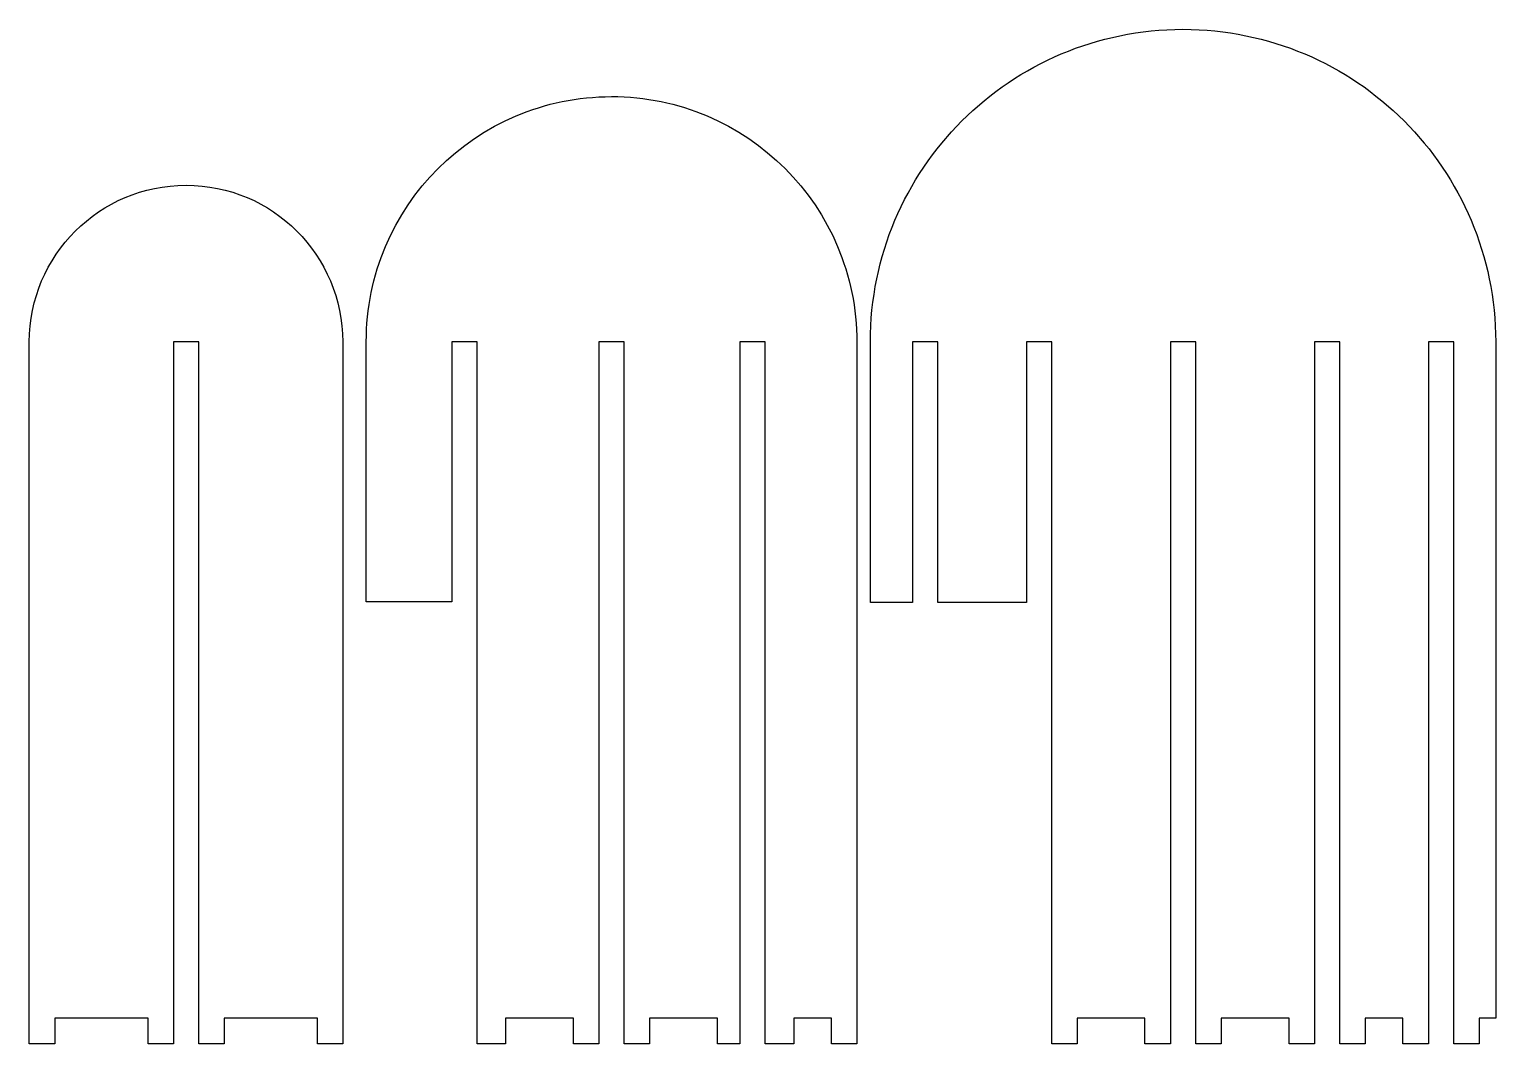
# Model space of a CAD drawing. Header units: millimetres. Extents: x 211 to 654, y 153 to 425.
# Drawn here: x 211.1 to 371.9, y 314.1 to 425.3 of the extents above; entities that cross this region are included whole.
import ezdxf

# ---------------------------------------------------------------- set-up
doc = ezdxf.new("R2010")
doc.units = ezdxf.units.MM
doc.layers.get('0').update_dxf_attribs({"linetype": 'CONTINUOUS', "true_color": 0xffffff})

msp = doc.modelspace()

# ---------------------------------------------------------------- linework, layer by layer
at = {"linetype": 'CONTINUOUS', "true_color": 0xffffff}
for points in [[(371.87, 390.99), (371.87, 390.94), (371.87, 390.78), (371.87, 390.52), (371.87, 390.16), (371.87, 389.7), (371.87, 389.16), (371.87, 388.52), (371.87, 387.81), (371.87, 387.01), (371.87, 386.13), (371.87, 385.17), (371.87, 384.15), (371.87, 383.06), (371.87, 381.9), (371.87, 380.68), (371.87, 379.41), (371.87, 378.08), (371.87, 376.7), (371.87, 375.27), (371.87, 373.8), (371.87, 372.28), (371.87, 370.73), (371.87, 367.54), (371.87, 364.23), (371.87, 360.84), (371.87, 357.4), (371.87, 353.93), (371.87, 350.45), (371.87, 347.01), (371.87, 343.62), (371.87, 340.31), (371.87, 337.12), (371.87, 335.57), (371.87, 334.05), (371.87, 332.58), (371.87, 331.15), (371.87, 329.77), (371.87, 328.44), (371.87, 327.17), (371.87, 325.95), (371.87, 324.79), (371.87, 323.7), (371.87, 322.68), (371.87, 321.72), (371.87, 320.84), (371.87, 320.04), (371.87, 319.33), (371.87, 318.69), (371.87, 318.15), (371.87, 317.69), (371.87, 317.33), (371.87, 317.07), (371.87, 316.91), (371.87, 316.86), (371.85, 316.86), (371.79, 316.86), (371.7, 316.86), (371.58, 316.86), (371.45, 316.86), (371.29, 316.86), (370.96, 316.86), (370.63, 316.86), (370.47, 316.86), (370.33, 316.86), (370.22, 316.86), (370.13, 316.86), (370.07, 316.86), (370.05, 316.86), (370.05, 316.85), (370.05, 316.83), (370.05, 316.74), (370.05, 316.6), (370.05, 316.42), (370.05, 316.21), (370.05, 315.98), (370.05, 315.73), (370.05, 315.47), (370.05, 315.21), (370.05, 314.96), (370.05, 314.72), (370.05, 314.51), (370.05, 314.34), (370.05, 314.2), (370.05, 314.11), (370.05, 314.09), (370.05, 314.08), (370.04, 314.08), (370.02, 314.08), (369.93, 314.08), (369.8, 314.08), (369.62, 314.08), (369.41, 314.08), (369.18, 314.08), (368.93, 314.08), (368.67, 314.08), (368.42, 314.08), (368.17, 314.08), (367.93, 314.08), (367.72, 314.08), (367.55, 314.08), (367.41, 314.08), (367.32, 314.08), (367.3, 314.08), (367.29, 314.08), (367.29, 314.13), (367.29, 314.3), (367.29, 314.57), (367.29, 314.94), (367.29, 315.41), (367.29, 315.98), (367.29, 316.64), (367.29, 317.38), (367.29, 318.21), (367.29, 319.13), (367.29, 320.11), (367.29, 321.18), (367.29, 322.31), (367.29, 323.51), (367.29, 324.77), (367.29, 326.1), (367.29, 327.48), (367.29, 328.91), (367.29, 330.39), (367.29, 331.92), (367.29, 333.49), (367.29, 335.1), (367.29, 338.41), (367.29, 341.85), (367.29, 345.36), (367.29, 348.93), (367.29, 352.54), (367.29, 356.14), (367.29, 359.71), (367.29, 363.22), (367.29, 366.66), (367.29, 369.97), (367.29, 371.58), (367.29, 373.15), (367.29, 374.68), (367.29, 376.16), (367.29, 377.59), (367.29, 378.97), (367.29, 380.3), (367.29, 381.56), (367.29, 382.76), (367.29, 383.89), (367.29, 384.96), (367.29, 385.94), (367.29, 386.86), (367.29, 387.69), (367.29, 388.43), (367.29, 389.09), (367.29, 389.66), (367.29, 390.13), (367.29, 390.5), (367.29, 390.77), (367.29, 390.94), (367.29, 390.99), (367.29, 390.99), (367.26, 390.99), (367.17, 390.99), (367.04, 390.99), (366.86, 390.99), (366.65, 390.99), (366.41, 390.99), (366.16, 390.99), (365.9, 390.99), (365.64, 390.99), (365.39, 390.99), (365.16, 390.99), (364.95, 390.99), (364.77, 390.99), (364.63, 390.99), (364.54, 390.99), (364.52, 390.99), (364.51, 390.99), (364.51, 390.94), (364.51, 390.77), (364.51, 390.5), (364.51, 390.13), (364.51, 389.66), (364.51, 389.09), (364.51, 388.43), (364.51, 387.69), (364.51, 386.86), (364.51, 385.94), (364.51, 384.96), (364.51, 383.89), (364.51, 382.76), (364.51, 381.56), (364.51, 380.3), (364.51, 378.97), (364.51, 377.59), (364.51, 376.16), (364.51, 374.68), (364.51, 373.15), (364.51, 371.58), (364.51, 369.97), (364.51, 366.66), (364.51, 363.22), (364.51, 359.71), (364.51, 356.14), (364.51, 352.54), (364.51, 348.93), (364.51, 345.36), (364.51, 341.85), (364.51, 338.41), (364.51, 335.1), (364.51, 333.49), (364.51, 331.92), (364.51, 330.39), (364.51, 328.91), (364.51, 327.48), (364.51, 326.1), (364.51, 324.77), (364.51, 323.51), (364.51, 322.31), (364.51, 321.18), (364.51, 320.11), (364.51, 319.13), (364.51, 318.21), (364.51, 317.38), (364.51, 316.64), (364.51, 315.98), (364.51, 315.41), (364.51, 314.94), (364.51, 314.57), (364.51, 314.3), (364.51, 314.13), (364.51, 314.08), (364.51, 314.08), (364.48, 314.08), (364.39, 314.08), (364.26, 314.08), (364.08, 314.08), (363.86, 314.08), (363.63, 314.08), (363.37, 314.08), (363.11, 314.08), (362.85, 314.08), (362.6, 314.08), (362.36, 314.08), (362.15, 314.08), (361.97, 314.08), (361.83, 314.08), (361.74, 314.08), (361.72, 314.08), (361.71, 314.08), (361.71, 314.09), (361.71, 314.11), (361.71, 314.2), (361.71, 314.34), (361.71, 314.51), (361.71, 314.72), (361.71, 314.96), (361.71, 315.21), (361.71, 315.47), (361.71, 315.73), (361.71, 315.98), (361.71, 316.21), (361.71, 316.42), (361.71, 316.6), (361.71, 316.74), (361.71, 316.83), (361.71, 316.85), (361.71, 316.86), (361.7, 316.86), (361.66, 316.86), (361.61, 316.86), (361.53, 316.86), (361.44, 316.86), (361.33, 316.86), (361.2, 316.86), (361.06, 316.86), (360.75, 316.86), (360.4, 316.86), (360.02, 316.86), (359.64, 316.86), (359.25, 316.86), (358.87, 316.86), (358.52, 316.86), (358.21, 316.86), (358.07, 316.86), (357.94, 316.86), (357.83, 316.86), (357.74, 316.86), (357.66, 316.86), (357.61, 316.86), (357.57, 316.86), (357.56, 316.86), (357.56, 316.85), (357.56, 316.83), (357.56, 316.74), (357.56, 316.6), (357.56, 316.42), (357.56, 316.21), (357.56, 315.98), (357.56, 315.73), (357.56, 315.47), (357.56, 315.21), (357.56, 314.96), (357.56, 314.72), (357.56, 314.51), (357.56, 314.34), (357.56, 314.2), (357.56, 314.11), (357.56, 314.09), (357.56, 314.08), (357.55, 314.08), (357.53, 314.08), (357.44, 314.08), (357.3, 314.08), (357.13, 314.08), (356.92, 314.08), (356.69, 314.08), (356.44, 314.08), (356.18, 314.08), (355.92, 314.08), (355.67, 314.08), (355.44, 314.08), (355.23, 314.08), (355.05, 314.08), (354.92, 314.08), (354.83, 314.08), (354.81, 314.08), (354.8, 314.08), (354.8, 314.13), (354.8, 314.3), (354.8, 314.57), (354.8, 314.94), (354.8, 315.41), (354.8, 315.98), (354.8, 316.64), (354.8, 317.38), (354.8, 318.21), (354.8, 319.13), (354.8, 320.11), (354.8, 321.18), (354.8, 322.31), (354.8, 323.51), (354.8, 324.77), (354.8, 326.1), (354.8, 327.48), (354.8, 328.91), (354.8, 330.39), (354.8, 331.92), (354.8, 333.49), (354.8, 335.1), (354.8, 338.41), (354.8, 341.85), (354.8, 345.36), (354.8, 348.93), (354.8, 352.54), (354.8, 356.14), (354.8, 359.71), (354.8, 363.22), (354.8, 366.66), (354.8, 369.97), (354.8, 371.58), (354.8, 373.15), (354.8, 374.68), (354.8, 376.16), (354.8, 377.59), (354.8, 378.97), (354.8, 380.3), (354.8, 381.56), (354.8, 382.76), (354.8, 383.89), (354.8, 384.96), (354.8, 385.94), (354.8, 386.86), (354.8, 387.69), (354.8, 388.43), (354.8, 389.09), (354.8, 389.66), (354.8, 390.13), (354.8, 390.5), (354.8, 390.77), (354.8, 390.94), (354.8, 390.99), (354.79, 390.99), (354.77, 390.99), (354.68, 390.99), (354.54, 390.99), (354.36, 390.99), (354.15, 390.99), (353.92, 390.99), (353.67, 390.99), (353.41, 390.99), (353.15, 390.99), (352.9, 390.99), (352.66, 390.99), (352.45, 390.99), (352.28, 390.99), (352.14, 390.99), (352.05, 390.99), (352.03, 390.99), (352.02, 390.99), (352.02, 390.94), (352.02, 390.77), (352.02, 390.5), (352.02, 390.13), (352.02, 389.66), (352.02, 389.09), (352.02, 388.43), (352.02, 387.69), (352.02, 386.86), (352.02, 385.94), (352.02, 384.96), (352.02, 383.89), (352.02, 382.76), (352.02, 381.56), (352.02, 380.3), (352.02, 378.97), (352.02, 377.59), (352.02, 376.16), (352.02, 374.68), (352.02, 373.15), (352.02, 371.58), (352.02, 369.97), (352.02, 366.66), (352.02, 363.22), (352.02, 359.71), (352.02, 356.14), (352.02, 352.54), (352.02, 348.93), (352.02, 345.36), (352.02, 341.85), (352.02, 338.41), (352.02, 335.1), (352.02, 333.49), (352.02, 331.92), (352.02, 330.39), (352.02, 328.91), (352.02, 327.48), (352.02, 326.1), (352.02, 324.77), (352.02, 323.51), (352.02, 322.31), (352.02, 321.18), (352.02, 320.11), (352.02, 319.13), (352.02, 318.21), (352.02, 317.38), (352.02, 316.64), (352.02, 315.98), (352.02, 315.41), (352.02, 314.94), (352.02, 314.57), (352.02, 314.3), (352.02, 314.13), (352.02, 314.08), (352.01, 314.08), (351.99, 314.08), (351.9, 314.08), (351.76, 314.08), (351.58, 314.08), (351.37, 314.08), (351.13, 314.08), (350.88, 314.08), (350.62, 314.08), (350.36, 314.08), (350.1, 314.08), (349.87, 314.08), (349.66, 314.08), (349.48, 314.08), (349.34, 314.08), (349.25, 314.08), (349.23, 314.08), (349.22, 314.08), (349.22, 314.09), (349.22, 314.11), (349.22, 314.2), (349.22, 314.34), (349.22, 314.51), (349.22, 314.72), (349.22, 314.96), (349.22, 315.21), (349.22, 315.47), (349.22, 315.73), (349.22, 315.98), (349.22, 316.21), (349.22, 316.42), (349.22, 316.6), (349.22, 316.74), (349.22, 316.83), (349.22, 316.85), (349.22, 316.86), (349.2, 316.86), (349.14, 316.86), (349.03, 316.86), (348.9, 316.86), (348.73, 316.86), (348.53, 316.86), (348.31, 316.86), (348.05, 316.86), (347.78, 316.86), (347.49, 316.86), (347.18, 316.86), (346.86, 316.86), (346.19, 316.86), (345.49, 316.86), (344.8, 316.86), (344.13, 316.86), (343.8, 316.86), (343.5, 316.86), (343.21, 316.86), (342.93, 316.86), (342.68, 316.86), (342.46, 316.86), (342.26, 316.86), (342.09, 316.86), (341.95, 316.86), (341.85, 316.86), (341.79, 316.86), (341.77, 316.86), (341.77, 316.85), (341.77, 316.83), (341.77, 316.74), (341.77, 316.6), (341.77, 316.42), (341.77, 316.21), (341.77, 315.98), (341.77, 315.73), (341.77, 315.47), (341.77, 315.21), (341.77, 314.96), (341.77, 314.72), (341.77, 314.51), (341.77, 314.34), (341.77, 314.2), (341.77, 314.11), (341.77, 314.09), (341.77, 314.08), (341.76, 314.08), (341.74, 314.08), (341.65, 314.08), (341.51, 314.08), (341.33, 314.08), (341.12, 314.08), (340.89, 314.08), (340.64, 314.08), (340.38, 314.08), (340.12, 314.08), (339.87, 314.08), (339.63, 314.08), (339.42, 314.08), (339.25, 314.08), (339.11, 314.08), (339.02, 314.08), (339, 314.08), (338.99, 314.08), (338.99, 314.09), (338.99, 314.13), (338.99, 314.2), (338.99, 314.28), (338.99, 314.39), (338.99, 314.52), (338.99, 314.66), (338.99, 314.82), (338.99, 315.18), (338.99, 315.58), (338.99, 316.01), (338.99, 316.45), (338.99, 316.89), (338.99, 317.32), (338.99, 317.72), (338.99, 318.08), (338.99, 318.24), (338.99, 318.38), (338.99, 318.51), (338.99, 318.62), (338.99, 318.7), (338.99, 318.77), (338.99, 318.81), (338.99, 318.82), (338.99, 318.87), (338.99, 319.03), (338.99, 319.28), (338.99, 319.63), (338.99, 320.07), (338.99, 320.61), (338.99, 321.22), (338.99, 321.92), (338.99, 322.7), (338.99, 323.56), (338.99, 324.48), (338.99, 325.48), (338.99, 326.54), (338.99, 327.67), (338.99, 328.86), (338.99, 330.1), (338.99, 331.39), (338.99, 332.74), (338.99, 334.13), (338.99, 335.56), (338.99, 338.54), (338.99, 341.66), (338.99, 344.88), (338.99, 348.18), (338.99, 351.53), (338.99, 354.91), (338.99, 358.28), (338.99, 361.64), (338.99, 364.94), (338.99, 368.16), (338.99, 371.27), (338.99, 374.25), (338.99, 375.69), (338.99, 377.08), (338.99, 378.42), (338.99, 379.71), (338.99, 380.96), (338.99, 382.14), (338.99, 383.27), (338.99, 384.33), (338.99, 385.33), (338.99, 386.26), (338.99, 387.11), (338.99, 387.89), (338.99, 388.59), (338.99, 389.21), (338.99, 389.74), (338.99, 390.18), (338.99, 390.53), (338.99, 390.78), (338.99, 390.94), (338.99, 390.99), (338.98, 390.99), (338.96, 390.99), (338.87, 390.99), (338.73, 390.99), (338.55, 390.99), (338.34, 390.99), (338.11, 390.99), (337.86, 390.99), (337.6, 390.99), (337.34, 390.99), (337.09, 390.99), (336.85, 390.99), (336.64, 390.99), (336.47, 390.99), (336.33, 390.99), (336.24, 390.99), (336.22, 390.99), (336.21, 390.99), (336.21, 390.94), (336.21, 390.78), (336.21, 390.53), (336.21, 390.18), (336.21, 389.74), (336.21, 389.21), (336.21, 388.59), (336.21, 387.89), (336.21, 387.11), (336.21, 386.26), (336.21, 385.33), (336.21, 384.33), (336.21, 383.27), (336.21, 382.14), (336.21, 380.96), (336.21, 379.71), (336.21, 378.42), (336.21, 377.08), (336.21, 375.69), (336.21, 374.25), (336.21, 371.27), (336.21, 368.16), (336.21, 364.94), (336.21, 361.64), (336.21, 358.28), (336.21, 354.91), (336.21, 351.53), (336.21, 348.18), (336.21, 344.88), (336.21, 341.66), (336.21, 338.54), (336.21, 335.56), (336.21, 334.13), (336.21, 332.74), (336.21, 331.39), (336.21, 330.1), (336.21, 328.86), (336.21, 327.67), (336.21, 326.54), (336.21, 325.48), (336.21, 324.48), (336.21, 323.56), (336.21, 322.7), (336.21, 321.92), (336.21, 321.22), (336.21, 320.61), (336.21, 320.07), (336.21, 319.63), (336.21, 319.28), (336.21, 319.03), (336.21, 318.87), (336.21, 318.82), (336.21, 318.81), (336.21, 318.77), (336.21, 318.7), (336.21, 318.62), (336.21, 318.51), (336.21, 318.38), (336.21, 318.24), (336.21, 318.08), (336.21, 317.72), (336.21, 317.32), (336.21, 316.89), (336.21, 316.45), (336.21, 316.01), (336.21, 315.58), (336.21, 315.18), (336.21, 314.82), (336.21, 314.66), (336.21, 314.52), (336.21, 314.39), (336.21, 314.28), (336.21, 314.2), (336.21, 314.13), (336.21, 314.09), (336.21, 314.08), (336.2, 314.08), (336.18, 314.08), (336.09, 314.08), (335.95, 314.08), (335.77, 314.08), (335.56, 314.08), (335.33, 314.08), (335.08, 314.08), (334.82, 314.08), (334.56, 314.08), (334.31, 314.08), (334.07, 314.08), (333.86, 314.08), (333.69, 314.08), (333.55, 314.08), (333.46, 314.08), (333.44, 314.08), (333.43, 314.08), (333.43, 314.09), (333.43, 314.11), (333.43, 314.2), (333.43, 314.34), (333.43, 314.51), (333.43, 314.72), (333.43, 314.96), (333.43, 315.21), (333.43, 315.47), (333.43, 315.73), (333.43, 315.98), (333.43, 316.21), (333.43, 316.42), (333.43, 316.6), (333.43, 316.74), (333.43, 316.83), (333.43, 316.85), (333.43, 316.86), (333.41, 316.86), (333.35, 316.86), (333.24, 316.86), (333.11, 316.86), (332.94, 316.86), (332.74, 316.86), (332.52, 316.86), (332.27, 316.86), (331.99, 316.86), (331.7, 316.86), (331.39, 316.86), (331.07, 316.86), (330.4, 316.86), (329.7, 316.86), (329.01, 316.86), (328.34, 316.86), (328.02, 316.86), (327.71, 316.86), (327.42, 316.86), (327.14, 316.86), (326.89, 316.86), (326.67, 316.86), (326.47, 316.86), (326.3, 316.86), (326.17, 316.86), (326.06, 316.86), (326, 316.86), (325.98, 316.86), (325.98, 316.85), (325.98, 316.83), (325.98, 316.74), (325.98, 316.6), (325.98, 316.42), (325.98, 316.21), (325.98, 315.98), (325.98, 315.73), (325.98, 315.47), (325.98, 315.21), (325.98, 314.96), (325.98, 314.72), (325.98, 314.51), (325.98, 314.34), (325.98, 314.2), (325.98, 314.11), (325.98, 314.09), (325.98, 314.08), (325.97, 314.08), (325.95, 314.08), (325.86, 314.08), (325.73, 314.08), (325.55, 314.08), (325.34, 314.08), (325.11, 314.08), (324.86, 314.08), (324.6, 314.08), (324.34, 314.08), (324.09, 314.08), (323.86, 314.08), (323.65, 314.08), (323.48, 314.08), (323.34, 314.08), (323.25, 314.08), (323.23, 314.08), (323.22, 314.08), (323.22, 314.13), (323.22, 314.3), (323.22, 314.57), (323.22, 314.94), (323.22, 315.41), (323.22, 315.98), (323.22, 316.64), (323.22, 317.38), (323.22, 318.21), (323.22, 319.13), (323.22, 320.11), (323.22, 321.18), (323.22, 322.31), (323.22, 323.51), (323.22, 324.77), (323.22, 326.1), (323.22, 327.48), (323.22, 328.91), (323.22, 330.39), (323.22, 331.92), (323.22, 333.49), (323.22, 335.1), (323.22, 338.41), (323.22, 341.85), (323.22, 345.36), (323.22, 348.93), (323.22, 352.54), (323.22, 356.14), (323.22, 359.71), (323.22, 363.22), (323.22, 366.66), (323.22, 369.97), (323.22, 371.58), (323.22, 373.15), (323.22, 374.68), (323.22, 376.16), (323.22, 377.59), (323.22, 378.97), (323.22, 380.3), (323.22, 381.56), (323.22, 382.76), (323.22, 383.89), (323.22, 384.96), (323.22, 385.94), (323.22, 386.86), (323.22, 387.69), (323.22, 388.43), (323.22, 389.09), (323.22, 389.66), (323.22, 390.13), (323.22, 390.5), (323.22, 390.77), (323.22, 390.94), (323.22, 390.99), (323.21, 390.99), (323.19, 390.99), (323.1, 390.99), (322.96, 390.99), (322.79, 390.99), (322.58, 390.99), (322.34, 390.99), (322.09, 390.99), (321.83, 390.99), (321.57, 390.99), (321.32, 390.99), (321.09, 390.99), (320.88, 390.99), (320.7, 390.99), (320.56, 390.99), (320.47, 390.99), (320.45, 390.99), (320.44, 390.99), (320.44, 390.97), (320.44, 390.91), (320.44, 390.81), (320.44, 390.67), (320.44, 390.5), (320.44, 390.29), (320.44, 390.04), (320.44, 389.77), (320.44, 389.46), (320.44, 389.12), (320.44, 388.75), (320.44, 388.36), (320.44, 387.94), (320.44, 387.49), (320.44, 387.02), (320.44, 386.53), (320.44, 386.02), (320.44, 385.49), (320.44, 384.94), (320.44, 384.37), (320.44, 383.79), (320.44, 383.19), (320.44, 381.96), (320.44, 380.69), (320.44, 379.38), (320.44, 378.06), (320.44, 376.72), (320.44, 375.39), (320.44, 374.06), (320.44, 372.75), (320.44, 371.48), (320.44, 370.25), (320.44, 369.65), (320.44, 369.07), (320.44, 368.5), (320.44, 367.95), (320.44, 367.42), (320.44, 366.91), (320.44, 366.42), (320.44, 365.95), (320.44, 365.5), (320.44, 365.08), (320.44, 364.69), (320.44, 364.32), (320.44, 363.98), (320.44, 363.67), (320.44, 363.4), (320.44, 363.15), (320.44, 362.94), (320.44, 362.77), (320.44, 362.63), (320.44, 362.53), (320.44, 362.47), (320.44, 362.45), (320.41, 362.45), (320.33, 362.45), (320.2, 362.45), (320.02, 362.45), (319.8, 362.45), (319.54, 362.45), (319.25, 362.45), (318.92, 362.45), (318.57, 362.45), (318.19, 362.45), (317.79, 362.45), (317.37, 362.45), (316.49, 362.45), (315.58, 362.45), (314.68, 362.45), (313.8, 362.45), (313.38, 362.45), (312.98, 362.45), (312.6, 362.45), (312.24, 362.45), (311.92, 362.45), (311.62, 362.45), (311.36, 362.45), (311.14, 362.45), (310.97, 362.45), (310.84, 362.45), (310.75, 362.45), (310.73, 362.45), (310.73, 362.47), (310.73, 362.54), (310.73, 362.64), (310.73, 362.77), (310.73, 362.95), (310.73, 363.16), (310.73, 363.4), (310.73, 363.68), (310.73, 363.99), (310.73, 364.33), (310.73, 364.69), (310.73, 365.09), (310.73, 365.51), (310.73, 365.95), (310.73, 366.42), (310.73, 366.91), (310.73, 367.42), (310.73, 367.96), (310.73, 368.51), (310.73, 369.07), (310.73, 369.65), (310.73, 370.25), (310.73, 371.48), (310.73, 372.76), (310.73, 374.06), (310.73, 375.39), (310.73, 376.72), (310.73, 378.06), (310.73, 379.38), (310.73, 380.69), (310.73, 381.96), (310.73, 383.19), (310.73, 383.79), (310.73, 384.37), (310.73, 384.94), (310.73, 385.49), (310.73, 386.02), (310.73, 386.53), (310.73, 387.02), (310.73, 387.49), (310.73, 387.93), (310.73, 388.35), (310.73, 388.75), (310.73, 389.12), (310.73, 389.45), (310.73, 389.76), (310.73, 390.04), (310.73, 390.28), (310.73, 390.49), (310.73, 390.67), (310.73, 390.8), (310.73, 390.9), (310.73, 390.97), (310.73, 390.99), (310.72, 390.99), (310.7, 390.99), (310.61, 390.99), (310.47, 390.99), (310.29, 390.99), (310.08, 390.99), (309.85, 390.99), (309.6, 390.99), (309.34, 390.99), (309.08, 390.99), (308.83, 390.99), (308.59, 390.99), (308.38, 390.99), (308.2, 390.99), (308.07, 390.99), (307.98, 390.99), (307.95, 390.99), (307.95, 390.99), (307.95, 390.97), (307.95, 390.91), (307.95, 390.81), (307.95, 390.67), (307.95, 390.5), (307.95, 390.29), (307.95, 390.04), (307.95, 389.77), (307.95, 389.46), (307.95, 389.12), (307.95, 388.75), (307.95, 388.36), (307.95, 387.94), (307.95, 387.49), (307.95, 387.02), (307.95, 386.53), (307.95, 386.02), (307.95, 385.49), (307.95, 384.94), (307.95, 384.37), (307.95, 383.79), (307.95, 383.19), (307.95, 381.96), (307.95, 380.69), (307.95, 379.38), (307.95, 378.06), (307.95, 376.72), (307.95, 375.39), (307.95, 374.06), (307.95, 372.75), (307.95, 371.48), (307.95, 370.25), (307.95, 369.65), (307.95, 369.07), (307.95, 368.5), (307.95, 367.95), (307.95, 367.42), (307.95, 366.91), (307.95, 366.42), (307.95, 365.95), (307.95, 365.5), (307.95, 365.08), (307.95, 364.69), (307.95, 364.32), (307.95, 363.98), (307.95, 363.67), (307.95, 363.4), (307.95, 363.15), (307.95, 362.94), (307.95, 362.77), (307.95, 362.63), (307.95, 362.53), (307.95, 362.47), (307.95, 362.45), (307.93, 362.45), (307.89, 362.45), (307.83, 362.45), (307.75, 362.45), (307.64, 362.45), (307.52, 362.45), (307.38, 362.45), (307.23, 362.45), (306.88, 362.45), (306.49, 362.45), (306.07, 362.45), (305.64, 362.45), (305.21, 362.45), (304.79, 362.45), (304.4, 362.45), (304.05, 362.45), (303.9, 362.45), (303.76, 362.45), (303.64, 362.45), (303.53, 362.45), (303.45, 362.45), (303.39, 362.45), (303.35, 362.45), (303.33, 362.45), (303.33, 362.47), (303.33, 362.54), (303.33, 362.64), (303.33, 362.77), (303.33, 362.95), (303.33, 363.16), (303.33, 363.4), (303.33, 363.68), (303.33, 363.99), (303.33, 364.33), (303.33, 364.69), (303.33, 365.09), (303.33, 365.51), (303.33, 365.95), (303.33, 366.42), (303.33, 366.91), (303.33, 367.42), (303.33, 367.96), (303.33, 368.51), (303.33, 369.07), (303.33, 369.65), (303.33, 370.25), (303.33, 371.48), (303.33, 372.76), (303.33, 374.06), (303.33, 375.39), (303.33, 376.72), (303.33, 378.06), (303.33, 379.38), (303.33, 380.69), (303.33, 381.96), (303.33, 383.19), (303.33, 383.79), (303.33, 384.37), (303.33, 384.94), (303.33, 385.49), (303.33, 386.02), (303.33, 386.53), (303.33, 387.02), (303.33, 387.49), (303.33, 387.93), (303.33, 388.35), (303.33, 388.75), (303.33, 389.12), (303.33, 389.45), (303.33, 389.76), (303.33, 390.04), (303.33, 390.28), (303.33, 390.49), (303.33, 390.67), (303.33, 390.8), (303.33, 390.9), (303.33, 390.97), (303.33, 390.99), (303.34, 391.88), (303.38, 392.75), (303.43, 393.63), (303.51, 394.49), (303.61, 395.36), (303.73, 396.21), (303.87, 397.06), (304.03, 397.9), (304.21, 398.73), (304.41, 399.56), (304.63, 400.37), (304.87, 401.18), (305.13, 401.98), (305.41, 402.77), (305.71, 403.56), (306.03, 404.33), (306.36, 405.09), (306.71, 405.85), (307.08, 406.59), (307.47, 407.32), (307.87, 408.05), (308.29, 408.76), (308.73, 409.46), (309.19, 410.15), (309.65, 410.83), (310.14, 411.49), (310.64, 412.15), (311.16, 412.79), (312.23, 414.03), (313.37, 415.22), (314.56, 416.36), (315.8, 417.43), (316.44, 417.95), (317.1, 418.45), (317.76, 418.94), (318.44, 419.41), (319.13, 419.86), (319.83, 420.3), (320.54, 420.72), (321.26, 421.12), (322, 421.51), (322.74, 421.88), (323.5, 422.23), (324.26, 422.57), (325.03, 422.88), (325.81, 423.18), (326.61, 423.46), (327.41, 423.72), (328.22, 423.96), (329.03, 424.18), (329.86, 424.38), (330.69, 424.56), (331.53, 424.72), (332.38, 424.86), (333.23, 424.98), (334.09, 425.08), (334.96, 425.16), (335.83, 425.21), (336.71, 425.25), (337.59, 425.26), (338.48, 425.25), (339.36, 425.21), (340.24, 425.16), (341.1, 425.08), (341.96, 424.98), (342.82, 424.86), (343.66, 424.72), (344.5, 424.56), (345.34, 424.38), (346.16, 424.18), (346.98, 423.96), (347.79, 423.72), (348.59, 423.46), (349.38, 423.18), (350.16, 422.88), (350.94, 422.57), (351.7, 422.23), (352.45, 421.88), (353.2, 421.51), (353.93, 421.12), (354.66, 420.72), (355.37, 420.3), (356.07, 419.86), (356.76, 419.41), (357.44, 418.94), (358.1, 418.45), (358.75, 417.95), (359.4, 417.43), (360.64, 416.36), (361.83, 415.22), (362.96, 414.03), (364.04, 412.79), (364.56, 412.15), (365.06, 411.49), (365.54, 410.83), (366.01, 410.15), (366.47, 409.46), (366.91, 408.76), (367.33, 408.05), (367.73, 407.33), (368.12, 406.59), (368.49, 405.85), (368.84, 405.09), (369.17, 404.33), (369.49, 403.56), (369.79, 402.77), (370.07, 401.98), (370.33, 401.18), (370.57, 400.37), (370.79, 399.56), (370.99, 398.73), (371.17, 397.9), (371.33, 397.06), (371.47, 396.21), (371.59, 395.36), (371.69, 394.49), (371.77, 393.63), (371.82, 392.75), (371.86, 391.88), (371.87, 390.99)], [(301.86, 390.99), (301.86, 390.94), (301.86, 390.78), (301.86, 390.52), (301.86, 390.16), (301.86, 389.71), (301.86, 389.16), (301.86, 388.53), (301.86, 387.81), (301.86, 387.01), (301.86, 386.13), (301.86, 385.18), (301.86, 384.15), (301.86, 383.06), (301.86, 381.9), (301.86, 380.69), (301.86, 379.41), (301.86, 378.08), (301.86, 376.7), (301.86, 375.27), (301.86, 373.8), (301.86, 372.29), (301.86, 370.74), (301.86, 367.54), (301.86, 364.23), (301.86, 360.84), (301.86, 357.4), (301.86, 353.93), (301.86, 350.46), (301.86, 347.01), (301.86, 343.62), (301.86, 340.32), (301.86, 337.12), (301.86, 335.57), (301.86, 334.05), (301.86, 332.58), (301.86, 331.15), (301.86, 329.77), (301.86, 328.44), (301.86, 327.17), (301.86, 325.95), (301.86, 324.79), (301.86, 323.7), (301.86, 322.68), (301.86, 321.72), (301.86, 320.84), (301.86, 320.04), (301.86, 319.33), (301.86, 318.69), (301.86, 318.15), (301.86, 317.69), (301.86, 317.33), (301.86, 317.07), (301.86, 316.91), (301.86, 316.86), (301.86, 316.85), (301.86, 316.83), (301.86, 316.74), (301.86, 316.6), (301.86, 316.42), (301.86, 316.21), (301.86, 315.98), (301.86, 315.73), (301.86, 315.47), (301.86, 315.21), (301.86, 314.96), (301.86, 314.72), (301.86, 314.51), (301.86, 314.34), (301.86, 314.2), (301.86, 314.11), (301.86, 314.09), (301.86, 314.08), (301.85, 314.08), (301.83, 314.08), (301.74, 314.08), (301.6, 314.08), (301.43, 314.08), (301.22, 314.08), (300.98, 314.08), (300.73, 314.08), (300.47, 314.08), (300.21, 314.08), (299.96, 314.08), (299.73, 314.08), (299.52, 314.08), (299.34, 314.08), (299.2, 314.08), (299.11, 314.08), (299.09, 314.08), (299.08, 314.08), (299.08, 314.09), (299.08, 314.11), (299.08, 314.2), (299.08, 314.34), (299.08, 314.51), (299.08, 314.72), (299.08, 314.96), (299.08, 315.21), (299.08, 315.47), (299.08, 315.73), (299.08, 315.98), (299.08, 316.21), (299.08, 316.42), (299.08, 316.6), (299.08, 316.74), (299.08, 316.83), (299.08, 316.85), (299.08, 316.86), (299.07, 316.86), (299.03, 316.86), (298.98, 316.86), (298.9, 316.86), (298.81, 316.86), (298.7, 316.86), (298.57, 316.86), (298.43, 316.86), (298.12, 316.86), (297.77, 316.86), (297.39, 316.86), (297.01, 316.86), (296.62, 316.86), (296.24, 316.86), (295.89, 316.86), (295.58, 316.86), (295.44, 316.86), (295.31, 316.86), (295.2, 316.86), (295.11, 316.86), (295.03, 316.86), (294.98, 316.86), (294.94, 316.86), (294.93, 316.86), (294.93, 316.85), (294.93, 316.83), (294.93, 316.74), (294.93, 316.6), (294.93, 316.42), (294.93, 316.21), (294.93, 315.98), (294.93, 315.73), (294.93, 315.47), (294.93, 315.21), (294.93, 314.96), (294.93, 314.72), (294.93, 314.51), (294.93, 314.34), (294.93, 314.2), (294.93, 314.11), (294.93, 314.09), (294.93, 314.08), (294.92, 314.08), (294.89, 314.08), (294.85, 314.08), (294.79, 314.08), (294.64, 314.08), (294.44, 314.08), (294.21, 314.08), (293.94, 314.08), (293.66, 314.08), (293.37, 314.08), (293.08, 314.08), (292.8, 314.08), (292.54, 314.08), (292.3, 314.08), (292.1, 314.08), (291.95, 314.08), (291.89, 314.08), (291.85, 314.08), (291.82, 314.08), (291.81, 314.08), (291.81, 314.13), (291.81, 314.3), (291.81, 314.57), (291.81, 314.94), (291.81, 315.41), (291.81, 315.98), (291.81, 316.64), (291.81, 317.38), (291.81, 318.21), (291.81, 319.13), (291.81, 320.11), (291.81, 321.18), (291.81, 322.31), (291.81, 323.51), (291.81, 324.77), (291.81, 326.1), (291.81, 327.48), (291.81, 328.91), (291.81, 330.39), (291.81, 331.92), (291.81, 333.49), (291.81, 335.1), (291.81, 338.41), (291.81, 341.85), (291.81, 345.36), (291.81, 348.93), (291.81, 352.54), (291.81, 356.14), (291.81, 359.71), (291.81, 363.22), (291.81, 366.66), (291.81, 369.97), (291.81, 371.58), (291.81, 373.15), (291.81, 374.68), (291.81, 376.16), (291.81, 377.59), (291.81, 378.97), (291.81, 380.3), (291.81, 381.56), (291.81, 382.76), (291.81, 383.89), (291.81, 384.96), (291.81, 385.94), (291.81, 386.86), (291.81, 387.69), (291.81, 388.43), (291.81, 389.09), (291.81, 389.66), (291.81, 390.13), (291.81, 390.5), (291.81, 390.77), (291.81, 390.94), (291.81, 390.99), (291.81, 390.99), (291.78, 390.99), (291.69, 390.99), (291.56, 390.99), (291.38, 390.99), (291.17, 390.99), (290.93, 390.99), (290.68, 390.99), (290.42, 390.99), (290.16, 390.99), (289.91, 390.99), (289.68, 390.99), (289.47, 390.99), (289.29, 390.99), (289.15, 390.99), (289.06, 390.99), (289.04, 390.99), (289.03, 390.99), (289.03, 390.94), (289.03, 390.77), (289.03, 390.5), (289.03, 390.13), (289.03, 389.66), (289.03, 389.09), (289.03, 388.43), (289.03, 387.69), (289.03, 386.86), (289.03, 385.94), (289.03, 384.96), (289.03, 383.89), (289.03, 382.76), (289.03, 381.56), (289.03, 380.3), (289.03, 378.97), (289.03, 377.59), (289.03, 376.16), (289.03, 374.68), (289.03, 373.15), (289.03, 371.58), (289.03, 369.97), (289.03, 366.66), (289.03, 363.22), (289.03, 359.71), (289.03, 356.14), (289.03, 352.54), (289.03, 348.93), (289.03, 345.36), (289.03, 341.85), (289.03, 338.41), (289.03, 335.1), (289.03, 333.49), (289.03, 331.92), (289.03, 330.39), (289.03, 328.91), (289.03, 327.48), (289.03, 326.1), (289.03, 324.77), (289.03, 323.51), (289.03, 322.31), (289.03, 321.18), (289.03, 320.11), (289.03, 319.13), (289.03, 318.21), (289.03, 317.38), (289.03, 316.64), (289.03, 315.98), (289.03, 315.41), (289.03, 314.94), (289.03, 314.57), (289.03, 314.3), (289.03, 314.13), (289.03, 314.08), (289.01, 314.08), (288.93, 314.08), (288.81, 314.08), (288.65, 314.08), (288.47, 314.08), (288.26, 314.08), (287.81, 314.08), (287.36, 314.08), (287.16, 314.08), (286.97, 314.08), (286.81, 314.08), (286.69, 314.08), (286.62, 314.08), (286.59, 314.08), (286.59, 314.09), (286.59, 314.11), (286.59, 314.2), (286.59, 314.34), (286.59, 314.51), (286.59, 314.72), (286.59, 314.96), (286.59, 315.21), (286.59, 315.47), (286.59, 315.73), (286.59, 315.98), (286.59, 316.21), (286.59, 316.42), (286.59, 316.6), (286.59, 316.74), (286.59, 316.83), (286.59, 316.85), (286.59, 316.86), (286.57, 316.86), (286.51, 316.86), (286.4, 316.86), (286.27, 316.86), (286.1, 316.86), (285.9, 316.86), (285.68, 316.86), (285.42, 316.86), (285.15, 316.86), (284.86, 316.86), (284.55, 316.86), (284.23, 316.86), (283.56, 316.86), (282.86, 316.86), (282.17, 316.86), (281.5, 316.86), (281.17, 316.86), (280.87, 316.86), (280.58, 316.86), (280.3, 316.86), (280.05, 316.86), (279.83, 316.86), (279.63, 316.86), (279.46, 316.86), (279.32, 316.86), (279.22, 316.86), (279.16, 316.86), (279.14, 316.86), (279.14, 316.85), (279.14, 316.83), (279.14, 316.74), (279.14, 316.6), (279.14, 316.42), (279.14, 316.21), (279.14, 315.98), (279.14, 315.73), (279.14, 315.47), (279.14, 315.21), (279.14, 314.96), (279.14, 314.72), (279.14, 314.51), (279.14, 314.34), (279.14, 314.2), (279.14, 314.11), (279.14, 314.09), (279.14, 314.08), (279.13, 314.08), (279.11, 314.08), (279.02, 314.08), (278.88, 314.08), (278.7, 314.08), (278.49, 314.08), (278.26, 314.08), (278.01, 314.08), (277.75, 314.08), (277.49, 314.08), (277.24, 314.08), (277, 314.08), (276.79, 314.08), (276.62, 314.08), (276.48, 314.08), (276.39, 314.08), (276.37, 314.08), (276.36, 314.08), (276.36, 314.09), (276.36, 314.11), (276.36, 314.2), (276.36, 314.34), (276.36, 314.51), (276.36, 314.72), (276.36, 314.96), (276.36, 315.21), (276.36, 315.47), (276.36, 315.73), (276.36, 315.98), (276.36, 316.21), (276.36, 316.42), (276.36, 316.6), (276.36, 316.74), (276.36, 316.83), (276.36, 316.85), (276.36, 316.86), (276.36, 316.91), (276.36, 317.07), (276.36, 317.33), (276.36, 317.69), (276.36, 318.15), (276.36, 318.69), (276.36, 319.33), (276.36, 320.04), (276.36, 320.84), (276.36, 321.72), (276.36, 322.68), (276.36, 323.7), (276.36, 324.79), (276.36, 325.95), (276.36, 327.17), (276.36, 328.44), (276.36, 329.77), (276.36, 331.15), (276.36, 332.58), (276.36, 334.05), (276.36, 335.57), (276.36, 337.12), (276.36, 340.32), (276.36, 343.62), (276.36, 347.01), (276.36, 350.46), (276.36, 353.93), (276.36, 357.4), (276.36, 360.84), (276.36, 364.23), (276.36, 367.54), (276.36, 370.74), (276.36, 372.29), (276.36, 373.8), (276.36, 375.27), (276.36, 376.7), (276.36, 378.08), (276.36, 379.41), (276.36, 380.69), (276.36, 381.9), (276.36, 383.06), (276.36, 384.15), (276.36, 385.18), (276.36, 386.13), (276.36, 387.01), (276.36, 387.81), (276.36, 388.53), (276.36, 389.16), (276.36, 389.71), (276.36, 390.16), (276.36, 390.52), (276.36, 390.78), (276.36, 390.94), (276.36, 390.99), (276.35, 390.99), (276.33, 390.99), (276.24, 390.99), (276.1, 390.99), (275.92, 390.99), (275.71, 390.99), (275.48, 390.99), (275.23, 390.99), (274.97, 390.99), (274.71, 390.99), (274.46, 390.99), (274.22, 390.99), (274.01, 390.99), (273.84, 390.99), (273.7, 390.99), (273.61, 390.99), (273.59, 390.99), (273.58, 390.99), (273.58, 390.94), (273.58, 390.78), (273.58, 390.52), (273.58, 390.16), (273.58, 389.71), (273.58, 389.16), (273.58, 388.53), (273.58, 387.81), (273.58, 387.01), (273.58, 386.13), (273.58, 385.18), (273.58, 384.15), (273.58, 383.06), (273.58, 381.9), (273.58, 380.69), (273.58, 379.41), (273.58, 378.08), (273.58, 376.7), (273.58, 375.27), (273.58, 373.8), (273.58, 372.29), (273.58, 370.74), (273.58, 367.54), (273.58, 364.23), (273.58, 360.84), (273.58, 357.4), (273.58, 353.93), (273.58, 350.46), (273.58, 347.01), (273.58, 343.62), (273.58, 340.32), (273.58, 337.12), (273.58, 335.57), (273.58, 334.05), (273.58, 332.58), (273.58, 331.15), (273.58, 329.77), (273.58, 328.44), (273.58, 327.17), (273.58, 325.95), (273.58, 324.79), (273.58, 323.7), (273.58, 322.68), (273.58, 321.72), (273.58, 320.84), (273.58, 320.04), (273.58, 319.33), (273.58, 318.69), (273.58, 318.15), (273.58, 317.69), (273.58, 317.33), (273.58, 317.07), (273.58, 316.91), (273.58, 316.86), (273.58, 316.85), (273.58, 316.83), (273.58, 316.74), (273.58, 316.6), (273.58, 316.42), (273.58, 316.21), (273.58, 315.98), (273.58, 315.73), (273.58, 315.47), (273.58, 315.21), (273.58, 314.96), (273.58, 314.72), (273.58, 314.51), (273.58, 314.34), (273.58, 314.2), (273.58, 314.11), (273.58, 314.09), (273.58, 314.08), (273.57, 314.08), (273.55, 314.08), (273.46, 314.08), (273.32, 314.08), (273.14, 314.08), (272.93, 314.08), (272.7, 314.08), (272.45, 314.08), (272.19, 314.08), (271.93, 314.08), (271.68, 314.08), (271.44, 314.08), (271.23, 314.08), (271.06, 314.08), (270.92, 314.08), (270.83, 314.08), (270.81, 314.08), (270.8, 314.08), (270.8, 314.09), (270.8, 314.11), (270.8, 314.2), (270.8, 314.34), (270.8, 314.51), (270.8, 314.72), (270.8, 314.96), (270.8, 315.21), (270.8, 315.47), (270.8, 315.73), (270.8, 315.98), (270.8, 316.21), (270.8, 316.42), (270.8, 316.6), (270.8, 316.74), (270.8, 316.83), (270.8, 316.85), (270.8, 316.86), (270.78, 316.86), (270.72, 316.86), (270.61, 316.86), (270.48, 316.86), (270.31, 316.86), (270.11, 316.86), (269.89, 316.86), (269.64, 316.86), (269.36, 316.86), (269.07, 316.86), (268.76, 316.86), (268.44, 316.86), (267.77, 316.86), (267.07, 316.86), (266.38, 316.86), (265.71, 316.86), (265.39, 316.86), (265.08, 316.86), (264.79, 316.86), (264.51, 316.86), (264.26, 316.86), (264.04, 316.86), (263.84, 316.86), (263.67, 316.86), (263.54, 316.86), (263.43, 316.86), (263.37, 316.86), (263.35, 316.86), (263.35, 316.85), (263.35, 316.83), (263.35, 316.74), (263.35, 316.6), (263.35, 316.42), (263.35, 316.21), (263.35, 315.98), (263.35, 315.73), (263.35, 315.47), (263.35, 315.21), (263.35, 314.96), (263.35, 314.72), (263.35, 314.51), (263.35, 314.34), (263.35, 314.2), (263.35, 314.11), (263.35, 314.09), (263.35, 314.08), (263.34, 314.08), (263.32, 314.08), (263.27, 314.08), (263.22, 314.08), (263.06, 314.08), (262.86, 314.08), (262.63, 314.08), (262.37, 314.08), (262.08, 314.08), (261.79, 314.08), (261.5, 314.08), (261.22, 314.08), (260.96, 314.08), (260.72, 314.08), (260.52, 314.08), (260.37, 314.08), (260.31, 314.08), (260.27, 314.08), (260.25, 314.08), (260.24, 314.08), (260.24, 314.13), (260.24, 314.3), (260.24, 314.57), (260.24, 314.94), (260.24, 315.41), (260.24, 315.98), (260.24, 316.64), (260.24, 317.38), (260.24, 318.21), (260.24, 319.13), (260.24, 320.11), (260.24, 321.18), (260.24, 322.31), (260.24, 323.51), (260.24, 324.77), (260.24, 326.1), (260.24, 327.48), (260.24, 328.91), (260.24, 330.39), (260.24, 331.92), (260.24, 333.49), (260.24, 335.1), (260.24, 338.41), (260.24, 341.85), (260.24, 345.36), (260.24, 348.93), (260.24, 352.54), (260.24, 356.14), (260.24, 359.71), (260.24, 363.22), (260.24, 366.66), (260.24, 369.97), (260.24, 371.58), (260.24, 373.15), (260.24, 374.68), (260.24, 376.16), (260.24, 377.59), (260.24, 378.97), (260.24, 380.3), (260.24, 381.56), (260.24, 382.76), (260.24, 383.89), (260.24, 384.96), (260.24, 385.94), (260.24, 386.86), (260.24, 387.69), (260.24, 388.43), (260.24, 389.09), (260.24, 389.66), (260.24, 390.13), (260.24, 390.5), (260.24, 390.77), (260.24, 390.94), (260.24, 390.99), (260.23, 390.99), (260.21, 390.99), (260.12, 390.99), (259.98, 390.99), (259.8, 390.99), (259.59, 390.99), (259.36, 390.99), (259.11, 390.99), (258.85, 390.99), (258.59, 390.99), (258.34, 390.99), (258.1, 390.99), (257.89, 390.99), (257.71, 390.99), (257.58, 390.99), (257.49, 390.99), (257.46, 390.99), (257.46, 390.99), (257.46, 390.97), (257.46, 390.91), (257.46, 390.81), (257.46, 390.67), (257.46, 390.5), (257.46, 390.29), (257.46, 390.04), (257.46, 389.77), (257.46, 389.46), (257.46, 389.12), (257.46, 388.76), (257.46, 388.36), (257.46, 387.94), (257.46, 387.5), (257.46, 387.03), (257.46, 386.54), (257.46, 386.03), (257.46, 385.5), (257.46, 384.95), (257.46, 384.39), (257.46, 383.81), (257.46, 383.21), (257.46, 381.98), (257.46, 380.71), (257.46, 379.41), (257.46, 378.09), (257.46, 376.76), (257.46, 375.42), (257.46, 374.1), (257.46, 372.8), (257.46, 371.53), (257.46, 370.3), (257.46, 369.7), (257.46, 369.12), (257.46, 368.56), (257.46, 368.01), (257.46, 367.48), (257.46, 366.97), (257.46, 366.48), (257.46, 366.01), (257.46, 365.56), (257.46, 365.15), (257.46, 364.75), (257.46, 364.39), (257.46, 364.05), (257.46, 363.74), (257.46, 363.46), (257.46, 363.22), (257.46, 363.01), (257.46, 362.84), (257.46, 362.7), (257.46, 362.6), (257.46, 362.54), (257.46, 362.51), (257.43, 362.52), (257.35, 362.52), (257.22, 362.52), (257.05, 362.52), (256.84, 362.52), (256.59, 362.52), (256.31, 362.52), (255.99, 362.52), (255.65, 362.52), (255.28, 362.52), (254.89, 362.52), (254.49, 362.52), (253.64, 362.52), (252.77, 362.52), (251.89, 362.52), (251.04, 362.52), (250.64, 362.52), (250.25, 362.52), (249.88, 362.52), (249.54, 362.52), (249.23, 362.52), (248.94, 362.52), (248.69, 362.52), (248.48, 362.52), (248.31, 362.52), (248.18, 362.52), (248.1, 362.52), (248.08, 362.52), (248.08, 362.54), (248.08, 362.6), (248.08, 362.7), (248.08, 362.84), (248.08, 363.02), (248.08, 363.23), (248.08, 363.47), (248.08, 363.74), (248.08, 364.05), (248.08, 364.39), (248.08, 364.76), (248.08, 365.15), (248.08, 365.57), (248.08, 366.01), (248.08, 366.48), (248.08, 366.97), (248.08, 367.48), (248.08, 368.01), (248.08, 368.56), (248.08, 369.12), (248.08, 369.71), (248.08, 370.3), (248.08, 371.53), (248.08, 372.8), (248.08, 374.1), (248.08, 375.42), (248.08, 376.76), (248.08, 378.09), (248.08, 379.41), (248.08, 380.71), (248.08, 381.98), (248.08, 383.21), (248.08, 383.81), (248.08, 384.39), (248.08, 384.95), (248.08, 385.5), (248.08, 386.03), (248.08, 386.54), (248.08, 387.03), (248.08, 387.5), (248.08, 387.95), (248.08, 388.37), (248.08, 388.76), (248.08, 389.12), (248.08, 389.46), (248.08, 389.77), (248.08, 390.05), (248.08, 390.29), (248.08, 390.5), (248.08, 390.67), (248.08, 390.81), (248.08, 390.91), (248.08, 390.97), (248.08, 390.99), (248.09, 391.69), (248.11, 392.38), (248.15, 393.06), (248.22, 393.74), (248.29, 394.42), (248.39, 395.09), (248.5, 395.75), (248.62, 396.41), (248.76, 397.07), (248.92, 397.71), (249.1, 398.36), (249.29, 398.99), (249.49, 399.62), (249.71, 400.24), (250.19, 401.46), (250.73, 402.65), (251.32, 403.81), (251.97, 404.94), (252.67, 406.03), (253.42, 407.08), (254.22, 408.1), (255.06, 409.07), (255.95, 410.01), (256.88, 410.9), (257.86, 411.74), (258.88, 412.54), (259.93, 413.29), (261.02, 413.99), (262.15, 414.64), (263.31, 415.23), (264.5, 415.77), (265.72, 416.25), (266.34, 416.47), (266.97, 416.67), (267.6, 416.86), (268.24, 417.04), (268.89, 417.19), (269.54, 417.34), (270.2, 417.46), (270.86, 417.57), (271.53, 417.67), (272.21, 417.74), (272.89, 417.8), (273.57, 417.85), (274.26, 417.87), (274.96, 417.88), (275.66, 417.88), (276.35, 417.85), (277.04, 417.81), (277.72, 417.75), (278.39, 417.67), (279.06, 417.58), (279.73, 417.47), (280.39, 417.34), (281.04, 417.2), (281.69, 417.04), (282.33, 416.87), (282.97, 416.68), (283.59, 416.47), (284.22, 416.25), (285.44, 415.77), (286.63, 415.23), (287.79, 414.64), (288.91, 413.99), (290, 413.29), (291.06, 412.54), (292.07, 411.74), (293.05, 410.9), (293.98, 410.01), (294.87, 409.07), (295.72, 408.1), (296.52, 407.08), (297.27, 406.03), (297.96, 404.94), (298.61, 403.81), (299.2, 402.65), (299.74, 401.46), (300.22, 400.24), (300.44, 399.61), (300.65, 398.99), (300.83, 398.35), (301.01, 397.71), (301.16, 397.06), (301.31, 396.41), (301.43, 395.75), (301.54, 395.08), (301.64, 394.41), (301.71, 393.74), (301.77, 393.06), (301.81, 392.37), (301.84, 391.68), (301.85, 390.99), (301.86, 390.99)], [(245.51, 390.99), (245.51, 390.94), (245.51, 390.78), (245.51, 390.52), (245.51, 390.16), (245.51, 389.7), (245.51, 389.16), (245.51, 388.52), (245.51, 387.81), (245.51, 387.01), (245.51, 386.13), (245.51, 385.17), (245.51, 384.15), (245.51, 383.06), (245.51, 381.9), (245.51, 380.68), (245.51, 379.41), (245.51, 378.08), (245.51, 376.7), (245.51, 375.27), (245.51, 373.8), (245.51, 372.28), (245.51, 370.73), (245.51, 367.54), (245.51, 364.23), (245.51, 360.84), (245.51, 357.4), (245.51, 353.93), (245.51, 350.45), (245.51, 347.01), (245.51, 343.62), (245.51, 340.31), (245.51, 337.12), (245.51, 335.57), (245.51, 334.05), (245.51, 332.58), (245.51, 331.15), (245.51, 329.77), (245.51, 328.44), (245.51, 327.17), (245.51, 325.95), (245.51, 324.79), (245.51, 323.7), (245.51, 322.68), (245.51, 321.72), (245.51, 320.84), (245.51, 320.04), (245.51, 319.33), (245.51, 318.69), (245.51, 318.15), (245.51, 317.69), (245.51, 317.33), (245.51, 317.07), (245.51, 316.91), (245.51, 316.86), (245.51, 316.85), (245.51, 316.83), (245.51, 316.74), (245.51, 316.6), (245.51, 316.42), (245.51, 316.21), (245.51, 315.98), (245.51, 315.73), (245.51, 315.47), (245.51, 315.21), (245.51, 314.96), (245.51, 314.72), (245.51, 314.51), (245.51, 314.34), (245.51, 314.2), (245.51, 314.11), (245.51, 314.09), (245.51, 314.08), (245.5, 314.08), (245.48, 314.08), (245.39, 314.08), (245.25, 314.08), (245.07, 314.08), (244.86, 314.08), (244.63, 314.08), (244.38, 314.08), (244.12, 314.08), (243.86, 314.08), (243.61, 314.08), (243.37, 314.08), (243.16, 314.08), (242.98, 314.08), (242.85, 314.08), (242.76, 314.08), (242.73, 314.08), (242.73, 314.08), (242.73, 314.09), (242.73, 314.11), (242.73, 314.2), (242.73, 314.34), (242.73, 314.51), (242.73, 314.72), (242.73, 314.96), (242.73, 315.21), (242.73, 315.47), (242.73, 315.73), (242.73, 315.98), (242.73, 316.21), (242.73, 316.42), (242.73, 316.6), (242.73, 316.74), (242.73, 316.83), (242.73, 316.85), (242.73, 316.86), (242.7, 316.86), (242.61, 316.86), (242.47, 316.86), (242.29, 316.86), (242.06, 316.86), (241.78, 316.86), (241.47, 316.86), (241.13, 316.86), (240.75, 316.86), (240.35, 316.86), (239.93, 316.86), (239.49, 316.86), (238.57, 316.86), (237.61, 316.86), (236.66, 316.86), (235.73, 316.86), (235.29, 316.86), (234.87, 316.86), (234.47, 316.86), (234.1, 316.86), (233.75, 316.86), (233.44, 316.86), (233.17, 316.86), (232.94, 316.86), (232.75, 316.86), (232.61, 316.86), (232.53, 316.86), (232.5, 316.86), (232.5, 316.85), (232.5, 316.83), (232.5, 316.74), (232.5, 316.6), (232.5, 316.42), (232.5, 316.21), (232.5, 315.98), (232.5, 315.73), (232.5, 315.47), (232.5, 315.21), (232.5, 314.96), (232.5, 314.72), (232.5, 314.51), (232.5, 314.34), (232.5, 314.2), (232.5, 314.11), (232.5, 314.09), (232.5, 314.08), (232.49, 314.08), (232.47, 314.08), (232.38, 314.08), (232.24, 314.08), (232.06, 314.08), (231.85, 314.08), (231.62, 314.08), (231.37, 314.08), (231.11, 314.08), (230.85, 314.08), (230.6, 314.08), (230.36, 314.08), (230.15, 314.08), (229.98, 314.08), (229.84, 314.08), (229.75, 314.08), (229.73, 314.08), (229.72, 314.08), (229.72, 314.09), (229.72, 314.11), (229.72, 314.2), (229.72, 314.34), (229.72, 314.51), (229.72, 314.72), (229.72, 314.96), (229.72, 315.21), (229.72, 315.47), (229.72, 315.73), (229.72, 315.98), (229.72, 316.21), (229.72, 316.42), (229.72, 316.6), (229.72, 316.74), (229.72, 316.83), (229.72, 316.85), (229.72, 316.86), (229.72, 316.86), (229.72, 316.91), (229.72, 317.07), (229.72, 317.33), (229.72, 317.69), (229.72, 318.15), (229.72, 318.69), (229.72, 319.33), (229.72, 320.04), (229.72, 320.84), (229.72, 321.72), (229.72, 322.68), (229.72, 323.7), (229.72, 324.79), (229.72, 325.95), (229.72, 327.17), (229.72, 328.44), (229.72, 329.77), (229.72, 331.15), (229.72, 332.58), (229.72, 334.05), (229.72, 335.57), (229.72, 337.12), (229.72, 340.31), (229.72, 343.62), (229.72, 347.01), (229.72, 350.45), (229.72, 353.93), (229.72, 357.4), (229.72, 360.84), (229.72, 364.23), (229.72, 367.54), (229.72, 370.73), (229.72, 372.28), (229.72, 373.8), (229.72, 375.27), (229.72, 376.7), (229.72, 378.08), (229.72, 379.41), (229.72, 380.68), (229.72, 381.9), (229.72, 383.06), (229.72, 384.15), (229.72, 385.17), (229.72, 386.13), (229.72, 387.01), (229.72, 387.81), (229.72, 388.52), (229.72, 389.16), (229.72, 389.7), (229.72, 390.16), (229.72, 390.52), (229.72, 390.78), (229.72, 390.94), (229.72, 390.99), (229.71, 390.99), (229.69, 390.99), (229.6, 390.99), (229.46, 390.99), (229.28, 390.99), (229.07, 390.99), (228.84, 390.99), (228.59, 390.99), (228.33, 390.99), (228.07, 390.99), (227.82, 390.99), (227.58, 390.99), (227.37, 390.99), (227.2, 390.99), (227.06, 390.99), (226.97, 390.99), (226.95, 390.99), (226.94, 390.99), (226.94, 390.94), (226.94, 390.78), (226.94, 390.52), (226.94, 390.16), (226.94, 389.7), (226.94, 389.16), (226.94, 388.52), (226.94, 387.81), (226.94, 387.01), (226.94, 386.13), (226.94, 385.17), (226.94, 384.15), (226.94, 383.06), (226.94, 381.9), (226.94, 380.68), (226.94, 379.41), (226.94, 378.08), (226.94, 376.7), (226.94, 375.27), (226.94, 373.8), (226.94, 372.28), (226.94, 370.73), (226.94, 367.54), (226.94, 364.23), (226.94, 360.84), (226.94, 357.4), (226.94, 353.93), (226.94, 350.45), (226.94, 347.01), (226.94, 343.62), (226.94, 340.31), (226.94, 337.12), (226.94, 335.57), (226.94, 334.05), (226.94, 332.58), (226.94, 331.15), (226.94, 329.77), (226.94, 328.44), (226.94, 327.17), (226.94, 325.95), (226.94, 324.79), (226.94, 323.7), (226.94, 322.68), (226.94, 321.72), (226.94, 320.84), (226.94, 320.04), (226.94, 319.33), (226.94, 318.69), (226.94, 318.15), (226.94, 317.69), (226.94, 317.33), (226.94, 317.07), (226.94, 316.91), (226.94, 316.86), (226.94, 316.85), (226.94, 316.83), (226.94, 316.74), (226.94, 316.6), (226.94, 316.42), (226.94, 316.21), (226.94, 315.98), (226.94, 315.73), (226.94, 315.47), (226.94, 315.21), (226.94, 314.96), (226.94, 314.72), (226.94, 314.51), (226.94, 314.34), (226.94, 314.2), (226.94, 314.11), (226.94, 314.09), (226.94, 314.08), (226.93, 314.08), (226.91, 314.08), (226.82, 314.08), (226.68, 314.08), (226.5, 314.08), (226.29, 314.08), (226.06, 314.08), (225.81, 314.08), (225.55, 314.08), (225.29, 314.08), (225.04, 314.08), (224.8, 314.08), (224.59, 314.08), (224.42, 314.08), (224.28, 314.08), (224.19, 314.08), (224.17, 314.08), (224.16, 314.08), (224.16, 314.09), (224.16, 314.11), (224.16, 314.2), (224.16, 314.34), (224.16, 314.51), (224.16, 314.72), (224.16, 314.96), (224.16, 315.21), (224.16, 315.47), (224.16, 315.73), (224.16, 315.98), (224.16, 316.21), (224.16, 316.42), (224.16, 316.6), (224.16, 316.74), (224.16, 316.83), (224.16, 316.85), (224.16, 316.86), (224.13, 316.86), (224.04, 316.86), (223.91, 316.86), (223.72, 316.86), (223.49, 316.86), (223.21, 316.86), (222.9, 316.86), (222.56, 316.86), (222.19, 316.86), (221.79, 316.86), (221.36, 316.86), (220.92, 316.86), (220, 316.86), (219.04, 316.86), (218.09, 316.86), (217.17, 316.86), (216.72, 316.86), (216.3, 316.86), (215.9, 316.86), (215.53, 316.86), (215.18, 316.86), (214.87, 316.86), (214.6, 316.86), (214.37, 316.86), (214.18, 316.86), (214.04, 316.86), (213.96, 316.86), (213.93, 316.86), (213.93, 316.85), (213.93, 316.83), (213.93, 316.74), (213.93, 316.6), (213.93, 316.42), (213.93, 316.21), (213.93, 315.98), (213.93, 315.73), (213.93, 315.47), (213.93, 315.21), (213.93, 314.96), (213.93, 314.72), (213.93, 314.51), (213.93, 314.34), (213.93, 314.2), (213.93, 314.11), (213.93, 314.09), (213.93, 314.08), (213.92, 314.08), (213.9, 314.08), (213.81, 314.08), (213.67, 314.08), (213.49, 314.08), (213.28, 314.08), (213.05, 314.08), (212.8, 314.08), (212.54, 314.08), (212.28, 314.08), (212.03, 314.08), (211.79, 314.08), (211.58, 314.08), (211.41, 314.08), (211.27, 314.08), (211.18, 314.08), (211.16, 314.08), (211.15, 314.08), (211.15, 314.09), (211.15, 314.11), (211.15, 314.2), (211.15, 314.34), (211.15, 314.51), (211.15, 314.72), (211.15, 314.96), (211.15, 315.21), (211.15, 315.47), (211.15, 315.73), (211.15, 315.98), (211.15, 316.21), (211.15, 316.42), (211.15, 316.6), (211.15, 316.74), (211.15, 316.83), (211.15, 316.85), (211.15, 316.86), (211.15, 316.91), (211.15, 317.07), (211.15, 317.33), (211.15, 317.69), (211.15, 318.15), (211.15, 318.69), (211.15, 319.33), (211.15, 320.04), (211.15, 320.84), (211.15, 321.72), (211.15, 322.68), (211.15, 323.7), (211.15, 324.79), (211.15, 325.95), (211.15, 327.17), (211.15, 328.44), (211.15, 329.77), (211.15, 331.15), (211.15, 332.58), (211.15, 334.05), (211.15, 335.57), (211.15, 337.12), (211.15, 340.31), (211.15, 343.62), (211.15, 347.01), (211.15, 350.45), (211.15, 353.93), (211.15, 357.4), (211.15, 360.84), (211.15, 364.23), (211.15, 367.54), (211.15, 370.73), (211.15, 372.28), (211.15, 373.8), (211.15, 375.27), (211.15, 376.7), (211.15, 378.08), (211.15, 379.41), (211.15, 380.68), (211.15, 381.9), (211.15, 383.06), (211.15, 384.15), (211.15, 385.17), (211.15, 386.13), (211.15, 387.01), (211.15, 387.81), (211.15, 388.52), (211.15, 389.16), (211.15, 389.7), (211.15, 390.16), (211.15, 390.52), (211.15, 390.78), (211.15, 390.94), (211.15, 390.99), (211.17, 391.88), (211.24, 392.75), (211.35, 393.61), (211.5, 394.45), (211.69, 395.28), (211.92, 396.1), (212.19, 396.9), (212.5, 397.68), (212.84, 398.44), (213.22, 399.18), (213.64, 399.9), (214.08, 400.6), (214.56, 401.27), (215.07, 401.92), (215.61, 402.54), (216.18, 403.14), (216.78, 403.71), (217.4, 404.25), (218.05, 404.76), (218.72, 405.24), (219.42, 405.68), (220.14, 406.1), (220.88, 406.48), (221.64, 406.82), (222.42, 407.13), (223.22, 407.4), (224.03, 407.63), (224.87, 407.82), (225.71, 407.97), (226.57, 408.08), (227.44, 408.15), (228.33, 408.17), (229.21, 408.15), (230.09, 408.08), (230.94, 407.97), (231.79, 407.82), (232.62, 407.63), (233.44, 407.4), (234.24, 407.13), (235.02, 406.82), (235.78, 406.48), (236.52, 406.1), (237.24, 405.68), (237.93, 405.24), (238.61, 404.76), (239.26, 404.25), (239.88, 403.71), (240.48, 403.14), (241.04, 402.54), (241.58, 401.92), (242.09, 401.27), (242.57, 400.6), (243.02, 399.9), (243.43, 399.18), (243.81, 398.44), (244.16, 397.68), (244.46, 396.9), (244.73, 396.1), (244.96, 395.28), (245.16, 394.45), (245.31, 393.61), (245.42, 392.75), (245.48, 391.87), (245.51, 390.99)]]:
    msp.add_lwpolyline(points, dxfattribs=at)

doc.saveas('drawing.dxf')
